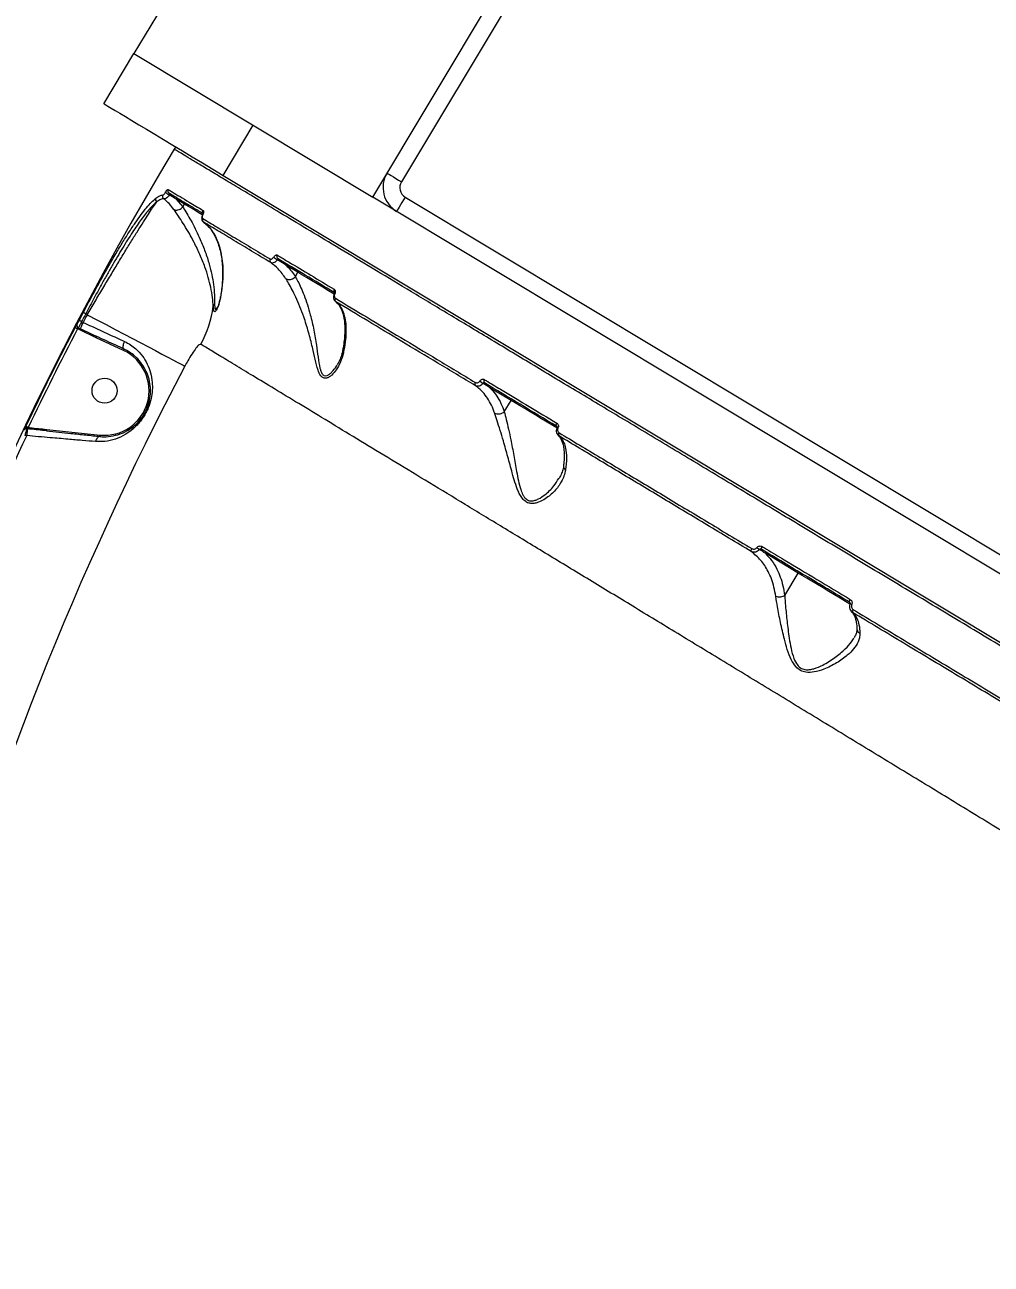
# Model space of a CAD drawing. Header units: millimetres. Extents: x -10374 to 11119, y -8221 to 9433.
# Drawn here: x 4972 to 5319.1, y 3043.4 to 3488.3 of the extents above; entities that cross this region are included whole.
import ezdxf

# ---------------------------------------------------------------- set-up
doc = ezdxf.new("R2010")
doc.units = ezdxf.units.MM
for name, color, linetype in [('DIKOM_ОБЪЕКТ', 7, 'Continuous'), ('DIKOM_РАЗМЕР_ЗОНА', 7, 'Continuous'), ('DIKOM_РАЗМЕР_ОБЪЕКТА', 7, 'Continuous')]:
    doc.layers.add(name, color=color, linetype=linetype)
doc.styles.add('style1', font='arial.ttf', dxfattribs={"width": 0.8})
doc.dimstyles.new('1-50', dxfattribs={"dimtxt": 300, "dimasz": 200, "dimexe": 100, "dimexo": 0, "dimgap": 100, "dimtad": 0, "dimdec": 0, "dimtxsty": 'style1', "dimcen": 0, "dimclrd": 7, "dimclre": 7, "dimadec": 1, "dimazin": 2, "dimtfac": 1, "dimtdec": 0, "dimtmove": 1, "dimatfit": 3, "dimfxl": 0, "dimlwd": 25, "dimlwe": 18, "dimarcsym": 0})

# ---------------------------------------------------------------- blocks, each defined once
blk = doc.blocks.new('*D15')
at = {"layer": 'Defpoints', "color": 0, "transparency": 16777216}
for p in [(-5227.87, 8308.78), (9119.43, -1150.4), (-5227.87, -1991.82)]:
    blk.add_point(p, dxfattribs=at)
at = {"layer": 'DIKOM_РАЗМЕР_ОБЪЕКТА', "color": 7, "lineweight": 18, "transparency": 16777216}
for p, q in [((-5227.87, -1991.82), (-5227.87, 8408.78)), ((9119.43, -1150.4), (9119.43, 8408.78))]:
    blk.add_line(p, q, dxfattribs=at)
at = {"layer": 'DIKOM_РАЗМЕР_ОБЪЕКТА', "color": 7, "lineweight": 25, "transparency": 16777216}
for p, q in [((-5027.87, 8308.78), (187.44, 8308.78)), ((8919.43, 8308.78), (1267.22, 8308.78))]:
    blk.add_line(p, q, dxfattribs=at)
at = {"layer": 'DIKOM_РАЗМЕР_ОБЪЕКТА', "color": 7, "transparency": 16777216}
for points in [[(-5027.87, 8342.11), (-5027.87, 8275.44), (-5227.87, 8308.78)], [(8919.43, 8342.11), (8919.43, 8275.44), (9119.43, 8308.78)]]:
    blk.add_solid(points, dxfattribs=at)
at = {"layer": 'DIKOM_РАЗМЕР_ОБЪЕКТА', "color": 0, "transparency": 16777216, "insert": (727.33, 8308.78), "char_height": 300, "attachment_point": 5, "style": 'style1'}
blk.add_mtext('14350', dxfattribs=at)
blk = doc.blocks.new('*D14')
at = {"layer": 'Defpoints', "color": 0, "transparency": 16777216}
for p in [(-7515.85, 9236.32), (11119.43, -1423.4), (-7515.85, -2401.58)]:
    blk.add_point(p, dxfattribs=at)
at = {"layer": 'DIKOM_РАЗМЕР_ЗОНА', "color": 7, "lineweight": 18, "transparency": 16777216}
for p, q in [((-7515.85, -2401.58), (-7515.85, 9336.32)), ((11119.43, -1423.4), (11119.43, 9336.32))]:
    blk.add_line(p, q, dxfattribs=at)
at = {"layer": 'DIKOM_РАЗМЕР_ЗОНА', "color": 7, "lineweight": 25, "transparency": 16777216}
for p, q in [((-7315.85, 9236.32), (77.56, 9236.32)), ((10919.43, 9236.32), (1157.34, 9236.32))]:
    blk.add_line(p, q, dxfattribs=at)
at = {"layer": 'DIKOM_РАЗМЕР_ЗОНА', "color": 7, "transparency": 16777216}
for points in [[(-7315.85, 9269.65), (-7315.85, 9202.98), (-7515.85, 9236.32)], [(10919.43, 9269.65), (10919.43, 9202.98), (11119.43, 9236.32)]]:
    blk.add_solid(points, dxfattribs=at)
at = {"layer": 'DIKOM_РАЗМЕР_ЗОНА', "color": 0, "transparency": 16777216, "insert": (617.45, 9236.32), "char_height": 300, "attachment_point": 5, "style": 'style1'}
blk.add_mtext('18650', dxfattribs=at)

msp = doc.modelspace()

# ---------------------------------------------------------------- linework, layer by layer
at = {"layer": 'DIKOM_ОБЪЕКТ', "color": 7, "linetype": 'Continuous', "lineweight": 15}
for p, q in [((5062.76, 3563.72), (5011.25, 3478)), ((5096.97, 3426.5), (5148.47, 3512.22)), ((5149.5, 3502.27), (5107.26, 3431.98)), ((5000.44, 3460), (5011.25, 3478)), ((5011.25, 3478), (5096.97, 3426.5)), ((5043.3, 3434.25), (5054.11, 3452.25)), ((5043.3, 3434.25), (5729.03, 3022.22)), ((5026.32, 3425.79), (5028.79, 3422.94)), ((5029.39, 3423.94), (5026.32, 3425.79)), ((5696.99, 3065.97), (5096.97, 3426.5)), ((5108.63, 3426.49), (5691.51, 3076.27)), ((5028.79, 3422.94), (5029.39, 3423.94)), ((5028.79, 3422.94), (5028.79, 3422.94)), ((5070.12, 3399.47), (5065.84, 3402.04)), ((5069.2, 3397.94), (5070.12, 3399.47)), ((5069.2, 3397.94), (5069.2, 3397.94)), ((5083.61, 3388.96), (5083.71, 3388.9)), ((4992.44, 3381.75), (4993.04, 3381.48)), ((4994.49, 3384.25), (4993.92, 3384.59)), ((4991.79, 3378.79), (4990.98, 3379.17)), ((4991.29, 3379.57), (4992, 3379.24)), ((4997.67, 3376.01), (4991.79, 3378.79)), ((5007.51, 3371.44), (4997.67, 3376.01)), ((5146.66, 3353.48), (5139.08, 3358.03)), ((5144.23, 3349.44), (5146.66, 3353.48)), ((4973, 3343.29), (4972.77, 3343.32)), ((4979.91, 3343.09), (4999.08, 3341.05)), ((4972.73, 3340.84), (4972.04, 3340.92)), ((5249.78, 3291.52), (5237.98, 3298.61)), ((5244.92, 3283.42), (5249.78, 3291.52))]:
    msp.add_line(p, q, dxfattribs=at)
at = {"layer": 'DIKOM_ОБЪЕКТ', "color": 7, "linetype": 'Continuous', "lineweight": 15, "flags": 128}
for points in [[(5000.44, 3460), (5000.6, 3459.91), (5001.09, 3459.61), (5001.9, 3459.13), (5003.02, 3458.45), (5004.45, 3457.59), (5006.18, 3456.55), (5008.19, 3455.35), (5010.46, 3453.98), (5012.99, 3452.46), (5015.75, 3450.8), (5018.71, 3449.02), (5021.87, 3447.13), (5025.18, 3445.13), (5028.64, 3443.06), (5032.2, 3440.92), (5035.85, 3438.72), (5039.56, 3436.5), (5043.3, 3434.25)], [(5102.12, 3435.07), (5102.22, 3435.01), (5102.51, 3434.84), (5102.99, 3434.55), (5103.63, 3434.17), (5104.41, 3433.7), (5105.29, 3433.16), (5106.26, 3432.58), (5107.26, 3431.98)], [(5108.63, 3426.49), (5108.03, 3425.49), (5107.45, 3424.52), (5106.91, 3423.64), (5106.45, 3422.86), (5106.06, 3422.22), (5105.78, 3421.74), (5105.6, 3421.45), (5105.54, 3421.35)], [(5035.76, 3420.12), (5034.31, 3420.98), (5032.49, 3422.08), (5030.84, 3423.07), (5029.39, 3423.94)], [(5083.12, 3391.66), (5081.1, 3392.87), (5079.02, 3394.12), (5076.98, 3395.34), (5075.04, 3396.51), (5073.22, 3397.61), (5071.56, 3398.6), (5070.12, 3399.47)], [(5083.17, 3391.75), (5083.17, 3391.75), (5083.18, 3391.76), (5083.21, 3391.76), (5083.25, 3391.76), (5083.3, 3391.75), (5083.36, 3391.74)], [(4992.44, 3381.75), (4992.27, 3381.84), (4992.11, 3381.93), (4991.96, 3382.01), (4991.82, 3382.07), (4991.71, 3382.13), (4991.63, 3382.18), (4991.57, 3382.21), (4991.55, 3382.22)], [(4992, 3379.24), (4992.04, 3379.34), (4992.12, 3379.51), (4992.23, 3379.73), (4992.36, 3380.01), (4992.51, 3380.34), (4992.67, 3380.7), (4992.85, 3381.08), (4993.04, 3381.48)], [(4993.92, 3384.59), (4993.76, 3384.67), (4993.59, 3384.76), (4993.44, 3384.84), (4993.31, 3384.91), (4993.2, 3384.97), (4993.12, 3385.01), (4993.06, 3385.04), (4993.04, 3385.05)], [(4994.49, 3384.25), (4997.87, 3382.47), (5001.21, 3380.71), (5004.49, 3378.98), (5007.69, 3377.3), (5010.76, 3375.68), (5013.68, 3374.14), (5016.43, 3372.69), (5018.98, 3371.35), (5021.31, 3370.12), (5023.39, 3369.03), (5025.2, 3368.07), (5026.74, 3367.26), (5027.98, 3366.61), (5028.92, 3366.11), (5029.55, 3365.78)], [(4990.98, 3379.17), (4990.81, 3379.26), (4990.65, 3379.34), (4990.5, 3379.42), (4990.36, 3379.49), (4990.25, 3379.55), (4990.17, 3379.59), (4990.12, 3379.62), (4990.09, 3379.63)], [(4991.79, 3378.79), (4991.83, 3378.87), (4991.86, 3378.95), (4991.89, 3379.02), (4991.92, 3379.09), (4991.95, 3379.14), (4991.97, 3379.19), (4991.99, 3379.22), (4992, 3379.24)], [(4997.67, 3376.01), (4997.71, 3376.1), (4997.75, 3376.19), (4997.79, 3376.26), (4997.82, 3376.33), (4997.85, 3376.39), (4997.87, 3376.43), (4997.88, 3376.46), (4997.88, 3376.47)], [(5163.07, 3343.62), (5161.69, 3344.45), (5159.66, 3345.66), (5157.59, 3346.91), (5155.52, 3348.15), (5153.5, 3349.37), (5151.56, 3350.54), (5149.74, 3351.62), (5148.1, 3352.61), (5146.66, 3353.48)], [(4973.02, 3343.55), (4972.86, 3343.6), (4972.71, 3343.64), (4972.56, 3343.66), (4972.42, 3343.66), (4972.3, 3343.65), (4972.2, 3343.62), (4972.12, 3343.57), (4972.07, 3343.51)], [(4973.29, 3343.76), (4973.12, 3343.84), (4972.95, 3343.92), (4972.8, 3343.99), (4972.67, 3344.06), (4972.55, 3344.11), (4972.47, 3344.15), (4972.41, 3344.18), (4972.39, 3344.19)], [(4973, 3343.29), (4972.98, 3343.18), (4972.96, 3343), (4972.94, 3342.75), (4972.91, 3342.45), (4972.87, 3342.09), (4972.83, 3341.7), (4972.78, 3341.28), (4972.73, 3340.84)], [(4973.02, 3343.55), (4973.02, 3343.5), (4973.01, 3343.45), (4973.01, 3343.41), (4973, 3343.38), (4973, 3343.35), (4973, 3343.32), (4973, 3343.31), (4973, 3343.29)], [(4979.91, 3343.09), (4979.9, 3343), (4979.89, 3342.9), (4979.88, 3342.82), (4979.87, 3342.74), (4979.86, 3342.68), (4979.86, 3342.64), (4979.85, 3342.61), (4979.85, 3342.6)], [(5163.11, 3344.18), (5163.02, 3344.26), (5162.95, 3344.36), (5162.91, 3344.49), (5162.89, 3344.65), (5162.91, 3344.81), (5162.95, 3344.99), (5163.01, 3345.17), (5163.1, 3345.34)], [(4999.08, 3341.05), (4999.07, 3340.96), (4999.06, 3340.86), (4999.05, 3340.78), (4999.05, 3340.7), (4999.04, 3340.64), (4999.03, 3340.59), (4999.03, 3340.57), (4999.03, 3340.56)], [(5232.92, 3299.24), (5232.87, 3299.3), (5232.84, 3299.39), (5232.83, 3299.51), (5232.85, 3299.64), (5232.88, 3299.79), (5232.94, 3299.95), (5233.01, 3300.12), (5233.1, 3300.28)], [(5236.66, 3299.98), (5236.61, 3300.04), (5236.57, 3300.12), (5236.56, 3300.24), (5236.58, 3300.37), (5236.61, 3300.53), (5236.67, 3300.69), (5236.74, 3300.87), (5236.84, 3301.04)], [(5268.36, 3280.35), (5266.8, 3281.29), (5264.87, 3282.45), (5262.84, 3283.67), (5260.76, 3284.92), (5258.68, 3286.17), (5256.65, 3287.39), (5254.7, 3288.56), (5252.88, 3289.65), (5251.23, 3290.65), (5249.78, 3291.52)], [(5268.2, 3281.03), (5268.16, 3281.08), (5268.14, 3281.16), (5268.14, 3281.26), (5268.17, 3281.39), (5268.21, 3281.54), (5268.28, 3281.7), (5268.36, 3281.87), (5268.45, 3282.04)]]:
    msp.add_lwpolyline(points, dxfattribs=at)
at = {"layer": 'DIKOM_ОБЪЕКТ', "color": 7, "linetype": 'Continuous', "lineweight": 15}
msp.add_circle((5000.68, 3356.97), 4.5, dxfattribs=at)
for centre, radius, start, end in [((6063.32, 2821.36), 1210, 149.04739, 179.95261), ((5026.5, 3443.18), 1, 59, 149.0474), ((5026.5, 3443.18), 1, 58.9739, 149.074), ((5110.69, 3429.92), 10, 149, 239), ((5110.69, 3429.92), 4, 149, 239), ((5020, 3425.64), 1.02, 153.608, 237.7249), ((5022.5, 3426.72), 1.01, 150.3256, 236.2301), ((5025, 3430.18), 3.09, 218.4679, 251.428), ((5024.36, 3428.7), 0.993, 149.2994, 238.6189), ((5026.73, 3425.6), 0.454, 67.2292, 155.4302), ((5029.81, 3423.75), 0.455, 67.3328, 155.3246), ((5036.85, 3421.19), 0.999, 148.9195, 215.7305), ((5036.79, 3418.25), 0.977, 148.3645, 234.9224), ((5035.96, 3420.13), 0.0774, 81.8729, 142.5406), ((5060.92, 3403.72), 0.951, 146.5191, 232.4705), ((5064.75, 3408.1), 4.57, 223.4628, 244.2018), ((5063.51, 3405.12), 0.944, 146.1003, 235.0781), ((5066.25, 3401.85), 0.454, 67.252, 155.3268), ((5070.53, 3399.28), 0.454, 67.1921, 155.3848), ((5083.89, 3392.85), 0.922, 144.4643, 232.9087), ((4999.67, 3392.81), 40.44, 331.6746, 352.0495), ((5041.53, 3386.75), 1.87, 134.6002, 165.3407), ((5084.35, 3389.6), 0.931, 144.7999, 229.7467), ((6063.32, 2821.36), 1209.65, 152.22521, 152.37685), ((6063.32, 2821.36), 1208.65, 152.22521, 152.37685), ((6063.32, 2821.36), 1208, 152.22698, 152.37538), ((6063.32, 2821.36), 1209.75, 152.51743, 154.39379), ((6063.32, 2821.36), 1208.75, 152.51743, 154.39379), ((4991.71, 3380.47), 1, 153.305, 244.9473), ((5000.68, 3356.97), 16, 264.2734, 64.7266), ((5408.11, 3185.58), 441.62, 155.046, 155.1109), ((6063.32, 2821.36), 1168.37, 152.22698, 176.77302), ((5134.57, 3359.36), 0.905, 141.4306, 222.685), ((5140.47, 3365.99), 7.47, 227.8123, 238.8805), ((5137.73, 3360.43), 0.883, 140.4585, 225.7775), ((5139.5, 3357.84), 0.455, 67.3334, 155.326), ((5147.07, 3353.29), 0.454, 67.1923, 155.3865), ((4972.65, 3342.33), 0.995, 83.4743, 153.8341), ((5163.07, 3342.75), 0.948, 62.3553, 87.4659), ((5164.6, 3341.28), 0.908, 139.8157, 217.4372), ((6063.32, 2821.36), 1208, 154.52992, 159.76044), ((5243.33, 3310.65), 13.03, 230.0267, 235.1486), ((5238.39, 3298.42), 0.454, 67.2549, 155.324), ((5250.2, 3291.33), 0.454, 67.1906, 155.3873), ((5267.2, 3276.27), 4.33, 65.3702, 74.6411), ((5270.46, 3277.59), 1.18, 138.9268, 190.7219)]:
    msp.add_arc(centre, radius, start, end, dxfattribs=at)
for points, knots in [([(5564.91, 3119.67), (5561.49, 3121.73), (5552.2, 3127.31), (5536.57, 3136.7), (5517.95, 3147.88), (5498.88, 3159.34), (5479.46, 3171.01), (5459.77, 3182.84), (5439.88, 3194.79), (5419.81, 3206.85), (5399.61, 3218.99), (5379.33, 3231.18), (5359.07, 3243.35), (5338.92, 3255.45), (5318.95, 3267.45), (5299.2, 3279.32), (5279.69, 3291.04), (5260.49, 3302.58), (5241.67, 3313.89), (5223.34, 3324.9), (5205.55, 3335.6), (5188.33, 3345.94), (5171.72, 3355.92), (5155.76, 3365.51), (5140.51, 3374.67), (5126.05, 3383.36), (5112.44, 3391.54), (5099.71, 3399.19), (5087.87, 3406.3), (5076.95, 3412.87), (5066.98, 3418.85), (5058.04, 3424.23), (5050.51, 3428.75), (5044.25, 3432.51), (5039.1, 3435.6), (5034.76, 3438.21), (5031.23, 3440.33), (5028.56, 3441.94), (5026.74, 3443.03), (5025.8, 3443.59), (5025.69, 3443.66), (5025.64, 3443.69)], [0, 0, 0, 0, 0.015653, 0.04249, 0.069412, 0.096376, 0.123341, 0.150263, 0.1771, 0.203937, 0.230859, 0.257823, 0.284788, 0.31171, 0.338547, 0.365384, 0.392306, 0.41927, 0.446235, 0.473157, 0.499994, 0.526831, 0.553753, 0.580717, 0.607682, 0.634604, 0.661441, 0.688278, 0.715199, 0.742164, 0.769129, 0.79605, 0.822888, 0.845967, 0.869168, 0.892397, 0.915626, 0.938828, 0.961588, 0.984348, 1, 1, 1, 1]), ([(4993.04, 3385.05), (4994.07, 3386.99), (4996.12, 3390.87), (4999.1, 3396.28), (5001.89, 3401.25), (5004.49, 3405.74), (5007.01, 3409.94), (5009.42, 3413.79), (5011.71, 3417.24), (5013.84, 3420.25), (5015.79, 3422.75), (5017.57, 3424.77), (5018.58, 3425.65), (5019.08, 3426.09)], [0, 0, 0, 0, 0.10218, 0.204365, 0.29249, 0.380892, 0.469011, 0.557401, 0.646077, 0.734466, 0.822882, 0.91158, 1, 1, 1, 1]), ([(5019.08, 3426.09), (5019.57, 3426.44), (5020.55, 3427.14), (5021.26, 3427.19), (5021.62, 3427.22)], [0, 0, 0, 0, 0.496492, 1, 1, 1, 1]), ([(5021.94, 3425.88), (5021.59, 3425.86), (5020.89, 3425.8), (5019.93, 3425.12), (5019.45, 3424.77)], [0, 0, 0, 0, 0.496484, 1, 1, 1, 1]), ([(5021.62, 3427.22), (5021.68, 3427.23), (5021.78, 3427.26), (5022.03, 3427.5), (5022.31, 3427.84), (5022.49, 3428.12), (5022.58, 3428.26)], [0, 0, 0, 0, 0.297448, 0.588984, 0.802828, 1, 1, 1, 1]), ([(5024.02, 3427.25), (5023.86, 3427.04), (5023.53, 3426.61), (5022.96, 3426.12), (5022.38, 3425.81), (5022.09, 3425.86), (5021.94, 3425.88)], [0, 0, 0, 0, 0.214667, 0.434821, 0.718834, 1, 1, 1, 1]), ([(5025.55, 3422.07), (5025.01, 3422.78), (5023.92, 3424.19), (5022.6, 3425.32), (5021.94, 3425.88)], [0, 0, 0, 0, 0.497863, 1, 1, 1, 1]), ([(5022.58, 3428.26), (5022.6, 3428.29), (5022.7, 3428.44), (5022.89, 3428.71), (5023.14, 3429.01), (5023.37, 3429.22), (5023.46, 3429.21), (5023.51, 3429.21)], [0, 0, 0, 0, 0.049101, 0.217943, 0.426637, 0.702233, 1, 1, 1, 1]), ([(5023.51, 3429.21), (5023.6, 3429.15), (5024.07, 3428.87), (5025.38, 3428.09), (5027.72, 3426.68), (5031.29, 3424.54), (5034.31, 3422.72), (5036, 3421.71)], [0, 0, 0, 0, 0.032166, 0.160835, 0.418396, 0.675957, 1, 1, 1, 1]), ([(5036.16, 3420.45), (5034.9, 3421.21), (5032.34, 3422.75), (5029.06, 3424.72), (5026.14, 3426.47), (5024.61, 3427.4), (5023.84, 3427.86)], [0, 0, 0, 0, 0.242267, 0.493922, 0.746961, 1, 1, 1, 1]), ([(5023.84, 3427.86), (5023.89, 3427.82), (5023.97, 3427.76), (5024.04, 3427.61), (5024.06, 3427.46), (5024.05, 3427.35), (5024.03, 3427.29), (5024.02, 3427.26), (5024.02, 3427.25)], [0, 0, 0, 0, 0.348293, 0.649157, 0.84459, 0.934278, 0.969673, 1, 1, 1, 1]), ([(5026.32, 3425.79), (5026.14, 3425.9), (5025.38, 3426.39), (5024.61, 3426.88), (5024.02, 3427.25)], [0, 0, 0, 0, 0.234316, 1, 1, 1, 1]), ([(5019.45, 3424.77), (5018.7, 3424.11), (5017.57, 3423.1), (5015.75, 3420.94), (5013.82, 3418.44), (5011.68, 3415.37), (5009.4, 3411.85), (5007.02, 3408.04), (5004.53, 3403.84), (5001.96, 3399.36), (4999.65, 3395.23), (4996.95, 3390.3), (4994.94, 3386.5), (4993.92, 3384.59)], [0, 0, 0, 0, 0.130743, 0.198063, 0.265385, 0.396114, 0.463451, 0.530783, 0.661198, 0.728343, 0.795491, 0.896888, 1, 1, 1, 1]), ([(4994.49, 3384.25), (4995.42, 3385.83), (4997.28, 3388.99), (5000.06, 3393.69), (5002.8, 3398.29), (5005.47, 3402.72), (5008.03, 3406.92), (5010.43, 3410.84), (5012.66, 3414.43), (5014.69, 3417.64), (5016.48, 3420.41), (5018, 3422.71), (5018.94, 3424.06), (5019.37, 3424.66), (5019.45, 3424.77)], [0, 0, 0, 0, 0.087442, 0.17489, 0.263312, 0.352021, 0.440447, 0.529748, 0.619339, 0.708642, 0.79855, 0.888749, 0.978659, 1, 1, 1, 1]), ([(5025.55, 3422.07), (5025.58, 3422.05), (5025.7, 3421.99), (5026.04, 3421.85), (5026.65, 3421.79), (5027.43, 3421.96), (5028.19, 3422.34), (5028.59, 3422.74), (5028.79, 3422.94)], [0, 0, 0, 0, 0.034316, 0.136482, 0.352361, 0.568229, 0.784102, 1, 1, 1, 1]), ([(5039.72, 3387.22), (5039.64, 3388.24), (5039.47, 3390.29), (5038.9, 3393.93), (5037.98, 3397.63), (5036.72, 3401.57), (5035.01, 3405.81), (5033.06, 3409.87), (5031.14, 3413.4), (5029.36, 3416.39), (5027.61, 3419.11), (5026.35, 3420.96), (5025.71, 3421.85), (5025.55, 3422.07)], [0, 0, 0, 0, 0.107137, 0.214575, 0.311348, 0.40809, 0.521751, 0.635295, 0.719262, 0.803176, 0.887821, 0.972407, 1, 1, 1, 1]), ([(5028.79, 3422.94), (5028.79, 3422.94), (5028.89, 3422.66), (5029.55, 3421.93), (5030.58, 3419.99), (5032.12, 3417.35), (5033.63, 3414.38), (5035.27, 3410.88), (5036.89, 3406.84), (5038.26, 3402.61), (5039.22, 3398.65), (5039.86, 3394.93), (5040.18, 3391.24), (5040.2, 3389.13), (5040.21, 3388.08)], [0, 0, 0, 0, 0.000015, 0.026505, 0.109104, 0.191778, 0.275169, 0.358631, 0.47322, 0.587933, 0.686267, 0.784624, 0.892486, 1, 1, 1, 1]), ([(5036, 3421.71), (5036.02, 3421.69), (5036.14, 3421.61), (5036.24, 3421.37), (5036.23, 3420.95), (5036.14, 3420.57), (5036.03, 3420.32), (5035.97, 3420.2)], [0, 0, 0, 0, 0.095098, 0.471912, 0.715723, 0.857233, 1, 1, 1, 1]), ([(5035.85, 3420.05), (5035.8, 3419.94), (5035.66, 3419.64), (5035.55, 3419.12), (5035.53, 3418.51), (5035.74, 3417.93), (5036.03, 3417.53), (5036.24, 3417.45), (5036.26, 3417.45)], [0, 0, 0, 0, 0.101056, 0.281879, 0.511463, 0.753613, 0.98276, 1, 1, 1, 1]), ([(5035.97, 3420.2), (5035.92, 3420.09), (5035.81, 3419.85), (5035.72, 3419.48), (5035.72, 3419.08), (5035.83, 3418.86), (5035.94, 3418.78), (5035.96, 3418.77)], [0, 0, 0, 0, 0.145583, 0.289941, 0.532075, 0.909798, 1, 1, 1, 1]), ([(5036.06, 3420.67), (5036.06, 3420.68), (5036.05, 3420.71), (5036.06, 3420.62), (5036.02, 3420.46), (5035.96, 3420.3), (5035.92, 3420.21), (5035.9, 3420.17)], [0, 0, 0, 0, 0.083912, 0.474318, 0.726809, 0.903779, 1, 1, 1, 1]), ([(5035.96, 3418.77), (5037.62, 3417.77), (5040.95, 3415.77), (5046.73, 3412.29), (5053.04, 3408.5), (5057.76, 3405.66), (5060.12, 3404.25)], [0, 0, 0, 0, 0.249096, 0.498194, 0.749097, 1, 1, 1, 1]), ([(5036.23, 3417.45), (5036.81, 3416.98), (5038.01, 3416.02), (5039.52, 3414.1), (5040.82, 3411.78), (5041.87, 3409.08), (5042.63, 3406.05), (5043.09, 3402.73), (5043.23, 3399.08), (5043.07, 3395.03), (5042.55, 3391.88), (5042.29, 3390.3)], [0, 0, 0, 0, 0.107957, 0.221265, 0.334573, 0.449785, 0.564987, 0.67207, 0.779131, 0.889619, 1, 1, 1, 1]), ([(5060.34, 3402.97), (5058, 3404.37), (5053.32, 3407.18), (5047.04, 3410.96), (5041.25, 3414.44), (5037.9, 3416.45), (5036.23, 3417.45)], [0, 0, 0, 0, 0.249097, 0.498194, 0.749097, 1, 1, 1, 1]), ([(5039.1, 3414.51), (5039.43, 3414.01), (5040.14, 3412.95), (5041.06, 3410.97), (5041.86, 3408.7), (5042.47, 3406.22), (5042.87, 3403.58), (5043.08, 3400.81), (5043.1, 3398.05), (5042.95, 3395.38), (5042.7, 3393.01), (5042.42, 3391.42), (5042.3, 3390.73)], [0, 0, 0, 0, 0.104907, 0.224888, 0.345696, 0.461084, 0.571616, 0.677411, 0.779334, 0.863575, 0.940781, 1, 1, 1, 1]), ([(5060.12, 3404.25), (5060.21, 3404.21), (5060.39, 3404.15), (5060.75, 3404.28), (5061.12, 3404.55), (5061.34, 3404.83), (5061.44, 3404.95)], [0, 0, 0, 0, 0.263268, 0.526678, 0.781397, 1, 1, 1, 1]), ([(5062.77, 3403.98), (5062.59, 3403.78), (5062.22, 3403.34), (5061.55, 3402.92), (5060.87, 3402.75), (5060.51, 3402.89), (5060.34, 3402.97)], [0, 0, 0, 0, 0.224146, 0.480733, 0.741528, 1, 1, 1, 1]), ([(5061.44, 3404.95), (5061.53, 3405.08), (5061.75, 3405.34), (5062.11, 3405.61), (5062.46, 3405.74), (5062.64, 3405.68), (5062.73, 3405.64)], [0, 0, 0, 0, 0.221355, 0.474397, 0.7373, 1, 1, 1, 1]), ([(5062.73, 3405.64), (5063.01, 3405.48), (5064.38, 3404.65), (5068.26, 3402.32), (5074.65, 3398.49), (5080.3, 3395.09), (5083.13, 3393.39)], [0, 0, 0, 0, 0.044142, 0.220722, 0.610016, 1, 1, 1, 1]), ([(5062.97, 3404.34), (5062.97, 3404.34), (5062.96, 3404.33), (5062.92, 3404.25), (5062.86, 3404.14), (5062.8, 3404.04), (5062.77, 3403.99), (5062.77, 3403.98)], [0, 0, 0, 0, 0.294605, 0.574032, 0.81447, 0.960562, 1, 1, 1, 1]), ([(5065.84, 3402.04), (5065.64, 3402.17), (5064.63, 3402.83), (5063.6, 3403.47), (5062.77, 3403.98)], [0, 0, 0, 0, 0.19413, 1, 1, 1, 1]), ([(5083.33, 3392.11), (5079.72, 3394.28), (5072.49, 3398.63), (5066.15, 3402.44), (5062.97, 3404.34)], [0, 0, 0, 0, 0.499273, 1, 1, 1, 1]), ([(5065.71, 3397.27), (5064.87, 3398.47), (5063.31, 3400.68), (5061.27, 3402.25), (5060.34, 3402.97)], [0, 0, 0, 0, 0.542557, 1, 1, 1, 1]), ([(5065.84, 3402.04), (5065.99, 3401.89), (5067.24, 3400.69), (5068.28, 3399.22), (5069.2, 3397.94)], [0, 0, 0, 0, 0.121422, 1, 1, 1, 1]), ([(5065.71, 3397.27), (5065.74, 3397.25), (5065.91, 3397.11), (5066.32, 3396.92), (5067.02, 3396.84), (5067.81, 3397), (5068.59, 3397.36), (5068.99, 3397.75), (5069.2, 3397.94)], [0, 0, 0, 0, 0.031944, 0.204854, 0.403631, 0.602402, 0.801206, 1, 1, 1, 1]), ([(5086.44, 3370.56), (5086.14, 3369.45), (5085.53, 3367.24), (5084.02, 3364.56), (5082.55, 3362.79), (5081.35, 3361.85), (5080.34, 3361.38), (5079.25, 3361.4), (5078.16, 3362.35), (5077.17, 3364.65), (5076.27, 3368.19), (5075.27, 3372.84), (5073.97, 3377.99), (5072.46, 3382.94), (5070.87, 3387.16), (5069.45, 3390.44), (5068.05, 3393.26), (5066.8, 3395.53), (5066.06, 3396.72), (5065.71, 3397.27)], [0, 0, 0, 0, 0.076072, 0.152136, 0.213204, 0.244502, 0.275714, 0.313013, 0.350637, 0.401258, 0.475803, 0.550764, 0.641764, 0.732637, 0.793827, 0.854938, 0.90554, 0.956104, 1, 1, 1, 1]), ([(5069.2, 3397.94), (5069.2, 3397.94), (5069.48, 3397.38), (5070.17, 3396.19), (5071.23, 3393.93), (5072.41, 3391.12), (5073.55, 3387.86), (5074.78, 3383.65), (5075.88, 3378.72), (5076.74, 3373.6), (5077.32, 3368.96), (5077.81, 3365.87), (5078.34, 3364), (5078.77, 3363.02), (5079.23, 3362.54), (5079.84, 3362.27), (5080.55, 3362.33), (5081.5, 3362.91), (5082.65, 3364.01), (5083.59, 3365.13), (5084.08, 3366.09), (5084.16, 3366.24)], [0, 0, 0, 0, 0.000014, 0.05031, 0.109543, 0.168844, 0.241849, 0.314963, 0.424158, 0.533492, 0.621423, 0.708781, 0.736871, 0.764856, 0.798442, 0.804988, 0.845101, 0.880263, 0.915558, 0.986986, 1, 1, 1, 1]), ([(5042.29, 3390.3), (5042.03, 3389.19), (5041.67, 3387.67), (5041.05, 3386.25), (5040.63, 3385.51), (5040.21, 3385.19), (5039.87, 3385.65), (5039.77, 3386.64), (5039.72, 3387.22)], [0, 0, 0, 0, 0.303071, 0.416424, 0.529515, 0.668755, 0.80854, 1, 1, 1, 1]), ([(5042.27, 3390.71), (5042.2, 3390.34), (5042.05, 3389.49), (5041.75, 3388.39), (5041.45, 3387.49), (5041.24, 3386.98), (5041.1, 3386.75), (5041.1, 3386.75), (5041.1, 3386.75)], [0, 0, 0, 0, 0.199181, 0.459587, 0.674424, 0.849925, 0.991522, 1, 1, 1, 1]), ([(5042.29, 3390.3), (5042.28, 3390.33), (5042.26, 3390.48), (5042.3, 3390.61), (5042.32, 3390.72)], [0, 0, 0, 0, 0.210475, 1, 1, 1, 1]), ([(5083.17, 3391.75), (5083.17, 3391.74), (5083.02, 3391.49), (5082.89, 3390.92), (5082.88, 3390.1), (5083.19, 3389.4), (5083.57, 3388.95), (5083.84, 3388.86), (5083.89, 3388.84)], [0, 0, 0, 0, 0.004946, 0.237382, 0.474624, 0.726141, 0.949633, 1, 1, 1, 1]), ([(5083.25, 3392.18), (5083.25, 3392.18), (5083.25, 3392.18), (5083.26, 3392.06), (5083.23, 3391.91), (5083.18, 3391.77), (5083.12, 3391.66), (5083.09, 3391.61), (5083.08, 3391.6)], [0, 0, 0, 0, 0.286829, 0.52539, 0.696069, 0.839129, 0.966414, 1, 1, 1, 1]), ([(5083.13, 3393.39), (5083.2, 3393.34), (5083.35, 3393.23), (5083.5, 3392.95), (5083.57, 3392.57), (5083.53, 3392.16), (5083.42, 3391.88), (5083.36, 3391.74)], [0, 0, 0, 0, 0.165577, 0.41214, 0.620089, 0.809752, 1, 1, 1, 1]), ([(5083.36, 3391.74), (5083.31, 3391.6), (5083.2, 3391.33), (5083.17, 3390.93), (5083.23, 3390.56), (5083.38, 3390.29), (5083.53, 3390.18), (5083.59, 3390.14)], [0, 0, 0, 0, 0.192214, 0.383591, 0.590207, 0.834141, 1, 1, 1, 1]), ([(5040.21, 3388.08), (5040.22, 3387.49), (5040.23, 3386.5), (5040.52, 3386.07), (5040.84, 3386.31), (5041.04, 3386.69), (5041.08, 3386.76)], [0, 0, 0, 0, 0.384305, 0.655415, 0.928203, 1, 1, 1, 1]), ([(5083.59, 3390.14), (5087.32, 3387.9), (5094.77, 3383.42), (5107.01, 3376.07), (5119.95, 3368.29), (5129.22, 3362.72), (5133.86, 3359.93)], [0, 0, 0, 0, 0.248596, 0.497189, 0.748595, 1, 1, 1, 1]), ([(5083.75, 3388.89), (5084.27, 3388.41), (5085.32, 3387.44), (5086.43, 3385.24), (5087.13, 3382.6), (5087.42, 3379.56), (5087.34, 3376.27), (5086.97, 3373.22), (5086.57, 3371.22), (5086.44, 3370.56)], [0, 0, 0, 0, 0.16192, 0.323838, 0.493633, 0.638592, 0.783912, 0.928735, 1, 1, 1, 1]), ([(5133.91, 3358.75), (5129.33, 3361.5), (5120.18, 3367), (5107.3, 3374.74), (5095.03, 3382.11), (5087.51, 3386.63), (5083.75, 3388.89)], [0, 0, 0, 0, 0.248595, 0.497189, 0.748595, 1, 1, 1, 1]), ([(5083.89, 3388.77), (5084.17, 3388.5), (5084.71, 3387.98), (5085.42, 3386.86), (5086.03, 3385.5), (5086.5, 3383.83), (5086.83, 3381.94), (5086.98, 3379.82), (5086.97, 3377.51), (5086.76, 3375.03), (5086.5, 3373.04), (5086.25, 3371.83), (5086.2, 3371.56)], [0, 0, 0, 0, 0.115231, 0.223291, 0.337918, 0.447969, 0.555802, 0.662608, 0.768081, 0.870838, 0.970812, 1, 1, 1, 1]), ([(4990.82, 3380.92), (4990.85, 3380.96), (4990.9, 3381.04), (4991.07, 3381.32), (4991.28, 3381.7), (4991.45, 3382.02), (4991.54, 3382.19), (4991.55, 3382.22)], [0, 0, 0, 0, 0.240753, 0.481352, 0.722108, 0.962835, 1, 1, 1, 1]), ([(4992.44, 3381.75), (4992.42, 3381.71), (4992.27, 3381.43), (4992, 3380.89), (4991.67, 3380.25), (4991.41, 3379.76), (4991.33, 3379.63), (4991.29, 3379.57)], [0, 0, 0, 0, 0.037248, 0.278053, 0.518869, 0.75937, 1, 1, 1, 1]), ([(4993.04, 3381.48), (4995.05, 3380.55), (4999.14, 3378.66), (5004.11, 3376.37), (5006.95, 3375.06), (5007.88, 3374.63)], [0, 0, 0, 0, 0.39588, 0.803216, 1, 1, 1, 1]), ([(4990.09, 3379.63), (4990.11, 3379.65), (4990.2, 3379.83), (4990.37, 3380.15), (4990.58, 3380.53), (4990.74, 3380.81), (4990.79, 3380.89), (4990.82, 3380.92)], [0, 0, 0, 0, 0.037344, 0.277948, 0.518572, 0.759268, 1, 1, 1, 1]), ([(4991.29, 3379.57), (4991.28, 3379.56), (4991.25, 3379.54), (4991.18, 3379.45), (4991.09, 3379.33), (4991.02, 3379.23), (4990.99, 3379.18), (4990.98, 3379.17)], [0, 0, 0, 0, 0.240277, 0.481157, 0.722497, 0.963057, 1, 1, 1, 1]), ([(4992, 3379.24), (4992.3, 3379.1), (4993.81, 3378.4), (4995.77, 3377.46), (4997.43, 3376.68), (4997.88, 3376.47)], [0, 0, 0, 0, 0.153659, 0.768307, 1, 1, 1, 1]), ([(5007.88, 3374.63), (5008.61, 3374.25), (5010.07, 3373.49), (5012.27, 3371.77), (5014.36, 3369.48), (5016.12, 3366.56), (5017.3, 3363.4), (5017.86, 3360.23), (5017.89, 3357.16), (5017.47, 3354.1), (5016.63, 3351.35), (5015.59, 3349.13), (5014.65, 3347.5), (5013.56, 3345.98), (5012.12, 3344.31), (5010.31, 3342.66), (5007.74, 3340.91), (5004.6, 3339.48), (5001.03, 3338.62), (4998.58, 3338.68), (4997.47, 3338.7)], [0, 0, 0, 0, 0.045076, 0.090183, 0.158886, 0.227682, 0.298405, 0.369115, 0.425045, 0.48082, 0.540817, 0.571385, 0.601952, 0.634468, 0.667032, 0.719846, 0.77277, 0.852885, 0.932987, 1, 1, 1, 1]), ([(5007.72, 3371.89), (5006.74, 3372.35), (5004.67, 3373.31), (5001.38, 3374.84), (4999.05, 3375.92), (4997.88, 3376.47)], [0, 0, 0, 0, 0.309361, 0.653216, 1, 1, 1, 1]), ([(5007.72, 3371.9), (5007.63, 3371.97), (5007.44, 3372.12), (5007.35, 3372.64), (5007.41, 3373.31), (5007.6, 3373.97), (5007.77, 3374.41), (5007.86, 3374.59), (5007.88, 3374.63)], [0, 0, 0, 0, 0.212362, 0.424739, 0.637061, 0.849321, 0.965439, 1, 1, 1, 1]), ([(5035.27, 3373.63), (5035.07, 3373.62), (5034.69, 3373.59), (5033.53, 3372.31), (5032.12, 3370.28), (5030.72, 3367.97), (5029.88, 3366.41), (5029.55, 3365.78)], [0, 0, 0, 0, 0.20991, 0.422901, 0.638264, 0.855364, 1, 1, 1, 1]), ([(5474.45, 3106.02), (5469.42, 3109.12), (5459.37, 3115.32), (5443.95, 3124.8), (5428.36, 3134.39), (5412.37, 3144.2), (5396.02, 3154.23), (5379.35, 3164.44), (5362.62, 3174.67), (5345.31, 3185.25), (5327.47, 3196.15), (5309.13, 3207.33), (5290.91, 3218.44), (5272.9, 3229.41), (5255.19, 3240.19), (5237.84, 3250.75), (5220.9, 3261.04), (5204.39, 3271.08), (5188.34, 3280.83), (5172.81, 3290.26), (5157.89, 3299.31), (5143.64, 3307.96), (5130.1, 3316.17), (5117.26, 3323.95), (5105.17, 3331.29), (5093.86, 3338.14), (5083.4, 3344.48), (5073.65, 3350.38), (5064.7, 3355.8), (5056.62, 3360.7), (5049.57, 3364.96), (5043.65, 3368.55), (5038.74, 3371.52), (5036.42, 3372.93), (5035.27, 3373.63)], [0, 0, 0, 0, 0.027766, 0.055566, 0.083366, 0.111133, 0.140037, 0.16898, 0.197923, 0.226828, 0.258637, 0.290548, 0.32251, 0.354472, 0.386382, 0.418191, 0.449895, 0.4817, 0.513556, 0.545411, 0.577215, 0.608919, 0.640547, 0.672276, 0.704055, 0.735834, 0.767563, 0.799191, 0.832594, 0.866026, 0.899429, 0.932943, 0.966486, 1, 1, 1, 1]), ([(4999.03, 3340.56), (4999.03, 3340.56), (5000.04, 3340.34), (5002.27, 3340.51), (5005.49, 3341.04), (5008.32, 3342.26), (5010.62, 3343.73), (5012.23, 3345.13), (5013.52, 3346.57), (5014.65, 3348.11), (5015.47, 3349.59), (5016.3, 3351.54), (5016.93, 3353.7), (5017.23, 3356.35), (5017.12, 3359.05), (5016.55, 3361.83), (5015.4, 3364.62), (5013.74, 3367.22), (5011.79, 3369.28), (5009.73, 3370.81), (5008.43, 3371.59), (5007.72, 3371.9), (5007.72, 3371.9)], [0, 0, 0, 0, 0.00005, 0.068789, 0.150686, 0.232578, 0.285126, 0.337535, 0.368491, 0.399368, 0.443483, 0.455887, 0.512448, 0.567505, 0.622786, 0.694933, 0.767097, 0.837761, 0.90834, 0.954175, 0.999976, 1, 1, 1, 1]), ([(5086.2, 3371.51), (5086.16, 3371.26), (5086.01, 3370.28), (5085.46, 3368.7), (5084.8, 3367.2), (5084.31, 3366.44), (5084.18, 3366.23)], [0, 0, 0, 0, 0.127255, 0.490862, 0.863853, 1, 1, 1, 1]), ([(5086.44, 3370.56), (5086.42, 3370.59), (5086.28, 3370.82), (5086.14, 3371.17), (5086.22, 3371.45), (5086.24, 3371.55)], [0, 0, 0, 0, 0.101436, 0.701159, 1, 1, 1, 1]), ([(5133.86, 3359.93), (5133.98, 3359.88), (5134.21, 3359.78), (5134.63, 3359.83), (5135.04, 3360.03), (5135.31, 3360.28), (5135.44, 3360.44), (5135.46, 3360.46)], [0, 0, 0, 0, 0.237807, 0.475534, 0.713472, 0.951492, 1, 1, 1, 1]), ([(5136.61, 3359.6), (5136.58, 3359.56), (5136.37, 3359.3), (5135.9, 3358.89), (5135.2, 3358.57), (5134.49, 3358.49), (5134.1, 3358.67), (5133.91, 3358.75)], [0, 0, 0, 0, 0.048524, 0.286707, 0.524672, 0.762262, 1, 1, 1, 1]), ([(5135.46, 3360.46), (5135.48, 3360.49), (5135.6, 3360.65), (5135.87, 3360.89), (5136.28, 3361.09), (5136.7, 3361.14), (5136.93, 3361.04), (5137.05, 3360.99)], [0, 0, 0, 0, 0.048051, 0.285764, 0.52367, 0.761814, 1, 1, 1, 1]), ([(5137.12, 3359.8), (5137.08, 3359.81), (5137.01, 3359.84), (5136.88, 3359.82), (5136.75, 3359.75), (5136.66, 3359.67), (5136.62, 3359.61), (5136.61, 3359.6)], [0, 0, 0, 0, 0.238466, 0.476838, 0.714816, 0.952182, 1, 1, 1, 1]), ([(5139.08, 3358.03), (5138.91, 3358.15), (5138.09, 3358.68), (5137.26, 3359.2), (5136.61, 3359.6)], [0, 0, 0, 0, 0.218555, 1, 1, 1, 1]), ([(5137.05, 3360.99), (5137.47, 3360.74), (5139.59, 3359.46), (5144.89, 3356.28), (5153.09, 3351.35), (5159.76, 3347.34), (5163.1, 3345.34)], [0, 0, 0, 0, 0.050772, 0.253857, 0.626698, 1, 1, 1, 1]), ([(5163.11, 3344.18), (5158.65, 3346.85), (5149.74, 3352.21), (5141.33, 3357.27), (5137.12, 3359.8)], [0, 0, 0, 0, 0.499451, 1, 1, 1, 1]), ([(5140.75, 3348.97), (5140.67, 3349.2), (5140.26, 3350.4), (5139.37, 3352.45), (5137.86, 3354.89), (5136.06, 3357.05), (5134.63, 3358.18), (5133.91, 3358.75)], [0, 0, 0, 0, 0.056393, 0.288283, 0.522771, 0.760002, 1, 1, 1, 1]), ([(5139.08, 3358.03), (5139.78, 3357.27), (5141.13, 3355.8), (5142.74, 3353.14), (5143.71, 3350.97), (5144.15, 3349.69), (5144.23, 3349.44)], [0, 0, 0, 0, 0.320832, 0.622347, 0.92723, 1, 1, 1, 1]), ([(5140.75, 3348.97), (5140.78, 3348.95), (5140.91, 3348.87), (5141.28, 3348.71), (5141.93, 3348.61), (5142.75, 3348.69), (5143.57, 3348.96), (5144.01, 3349.28), (5144.23, 3349.43)], [0, 0, 0, 0, 0.035043, 0.155258, 0.36644, 0.577621, 0.78881, 1, 1, 1, 1]), ([(5166.22, 3328.58), (5166.06, 3327.84), (5165.74, 3326.36), (5164.51, 3323.76), (5162.39, 3320.87), (5159.49, 3318.4), (5156.97, 3317.04), (5155.2, 3316.52), (5153.73, 3316.42), (5152.26, 3316.82), (5150.98, 3317.87), (5149.99, 3319.28), (5149, 3321.34), (5148.03, 3324.07), (5146.85, 3328.21), (5145.5, 3333.22), (5144.08, 3338.39), (5142.77, 3342.73), (5141.68, 3346.16), (5141.05, 3348.07), (5140.75, 3348.97)], [0, 0, 0, 0, 0.051927, 0.103891, 0.195156, 0.286403, 0.343702, 0.373133, 0.402472, 0.436682, 0.467112, 0.496977, 0.526969, 0.580895, 0.634956, 0.726587, 0.818132, 0.881055, 0.943892, 1, 1, 1, 1]), ([(5144.23, 3349.44), (5144.23, 3349.44), (5144.23, 3349.43), (5144.23, 3349.43), (5144.23, 3349.43)], [0, 0, 0, 0, 0.678703, 1, 1, 1, 1]), ([(5144.23, 3349.43), (5144.23, 3349.43), (5144.44, 3348.57), (5144.96, 3346.57), (5145.76, 3343.18), (5146.69, 3338.84), (5147.64, 3333.71), (5148.51, 3328.74), (5149.28, 3324.63), (5149.98, 3321.81), (5150.75, 3319.8), (5151.57, 3318.5), (5152.59, 3317.61), (5153.92, 3317.33), (5155.25, 3317.58), (5156.91, 3318.28), (5159.3, 3319.92), (5161.9, 3322.4), (5163.23, 3324.58), (5163.81, 3325.51)], [0, 0, 0, 0, 0.000036, 0.064733, 0.138272, 0.211907, 0.319343, 0.426874, 0.488815, 0.550575, 0.591441, 0.615523, 0.647154, 0.682925, 0.715058, 0.747337, 0.812668, 0.919396, 1, 1, 1, 1]), ([(4971.76, 3342.77), (4971.77, 3342.81), (4971.8, 3342.89), (4971.92, 3343.17), (4972.02, 3343.4), (4972.07, 3343.51)], [0, 0, 0, 0, 0.35092, 0.701404, 1, 1, 1, 1]), ([(4972.77, 3343.32), (4972.75, 3343.24), (4972.71, 3343.09), (4972.55, 3342.52), (4972.31, 3341.77), (4972.13, 3341.2), (4972.04, 3340.92)], [0, 0, 0, 0, 0.242493, 0.491655, 0.747219, 1, 1, 1, 1]), ([(4972.07, 3343.51), (4972.1, 3343.57), (4972.2, 3343.78), (4972.31, 3344.02), (4972.39, 3344.19)], [0, 0, 0, 0, 0.288287, 1, 1, 1, 1]), ([(4973.02, 3343.55), (4972.98, 3343.51), (4972.9, 3343.45), (4972.81, 3343.37), (4972.77, 3343.33), (4972.77, 3343.32), (4972.77, 3343.32)], [0, 0, 0, 0, 0.328316, 0.67878, 0.920532, 1, 1, 1, 1]), ([(4979.85, 3342.6), (4977.86, 3342.79), (4975.58, 3343.02), (4973.29, 3343.26), (4973, 3343.29)], [0, 0, 0, 0, 0.870198, 1, 1, 1, 1]), ([(4973.29, 3343.76), (4973.22, 3343.71), (4973.13, 3343.64), (4973.05, 3343.57), (4973.02, 3343.55)], [0, 0, 0, 0, 0.720967, 1, 1, 1, 1]), ([(4973.29, 3343.76), (4973.51, 3343.73), (4975.71, 3343.5), (4977.92, 3343.29), (4979.91, 3343.09)], [0, 0, 0, 0, 0.097398, 1, 1, 1, 1]), ([(4979.85, 3342.6), (4981.32, 3342.44), (4984.28, 3342.13), (4989, 3341.62), (4994.03, 3341.09), (4997.35, 3340.73), (4999.03, 3340.56)], [0, 0, 0, 0, 0.216069, 0.434109, 0.714764, 1, 1, 1, 1]), ([(5163.12, 3343.69), (5163.1, 3343.66), (5162.94, 3343.36), (5162.83, 3342.7), (5162.96, 3341.84), (5163.26, 3341.22), (5163.55, 3341.02), (5163.61, 3340.98)], [0, 0, 0, 0, 0.039597, 0.331982, 0.628759, 0.923258, 1, 1, 1, 1]), ([(5163.1, 3345.34), (5163.14, 3345.31), (5163.3, 3345.21), (5163.51, 3344.95), (5163.66, 3344.53), (5163.67, 3344.06), (5163.56, 3343.75), (5163.51, 3343.59)], [0, 0, 0, 0, 0.079589, 0.319444, 0.549787, 0.774795, 1, 1, 1, 1]), ([(5163.11, 3344.17), (5163.12, 3344.17), (5163.13, 3344.17), (5163.17, 3344.08), (5163.18, 3343.95), (5163.16, 3343.81), (5163.12, 3343.73), (5163.11, 3343.7)], [0, 0, 0, 0, 0.354643, 0.5854, 0.755786, 0.898796, 1, 1, 1, 1]), ([(5163.51, 3343.59), (5163.46, 3343.44), (5163.35, 3343.13), (5163.36, 3342.66), (5163.51, 3342.25), (5163.72, 3342), (5163.87, 3341.89), (5163.91, 3341.87)], [0, 0, 0, 0, 0.22641, 0.452717, 0.682384, 0.92078, 1, 1, 1, 1]), ([(5163.91, 3341.87), (5166.38, 3340.38), (5173.62, 3336.04), (5185.99, 3328.6), (5201.21, 3319.45), (5216.89, 3310.03), (5227.7, 3303.53), (5233.1, 3300.28)], [0, 0, 0, 0, 0.114455, 0.334763, 0.555075, 0.777536, 1, 1, 1, 1]), ([(4997.47, 3338.7), (4995.9, 3338.84), (4992.73, 3339.11), (4987.25, 3339.58), (4981.96, 3340.04), (4976.98, 3340.47), (4974.15, 3340.72), (4972.73, 3340.84)], [0, 0, 0, 0, 0.210649, 0.42475, 0.676213, 0.8374, 1, 1, 1, 1]), ([(4999.03, 3340.56), (4998.87, 3340.54), (4998.55, 3340.52), (4998.09, 3340.13), (4997.73, 3339.56), (4997.54, 3339.03), (4997.48, 3338.75), (4997.47, 3338.7)], [0, 0, 0, 0, 0.246256, 0.492493, 0.738758, 0.958004, 1, 1, 1, 1]), ([(5163.59, 3340.84), (5163.73, 3340.72), (5164.07, 3340.43), (5164.57, 3339.68), (5165.07, 3338.58), (5165.45, 3337.17), (5165.69, 3335.53), (5165.77, 3333.64), (5165.72, 3331.78), (5165.56, 3330.48), (5165.5, 3329.97)], [0, 0, 0, 0, 0.096592, 0.230708, 0.373584, 0.509834, 0.644031, 0.777818, 0.911475, 1, 1, 1, 1]), ([(5163.88, 3340.73), (5163.81, 3340.77), (5163.71, 3340.83), (5163.63, 3340.93), (5163.61, 3340.96)], [0, 0, 0, 0, 0.666666, 1, 1, 1, 1]), ([(5163.88, 3340.73), (5164.17, 3340.46), (5164.86, 3339.81), (5165.67, 3338.37), (5166.36, 3336.12), (5166.69, 3332.98), (5166.38, 3330.06), (5166.22, 3328.58)], [0, 0, 0, 0, 0.130167, 0.308136, 0.488273, 0.740843, 1, 1, 1, 1]), ([(5232.92, 3299.24), (5227.58, 3302.45), (5216.89, 3308.87), (5201.3, 3318.25), (5186.06, 3327.41), (5173.61, 3334.88), (5166.35, 3339.25), (5163.88, 3340.73)], [0, 0, 0, 0, 0.220311, 0.440622, 0.663085, 0.885546, 1, 1, 1, 1]), ([(5165.54, 3330.03), (5165.53, 3329.85), (5165.46, 3329.07), (5165.01, 3327.73), (5164.46, 3326.39), (5163.97, 3325.65), (5163.85, 3325.48)], [0, 0, 0, 0, 0.114935, 0.487161, 0.877264, 1, 1, 1, 1]), ([(5166.22, 3328.58), (5166.2, 3328.59), (5166, 3328.77), (5165.71, 3329.16), (5165.52, 3329.64), (5165.58, 3329.9), (5165.59, 3329.95)], [0, 0, 0, 0, 0.045382, 0.455139, 0.879972, 1, 1, 1, 1]), ([(5234.95, 3300.66), (5234.97, 3300.67), (5235.09, 3300.82), (5235.37, 3301.06), (5235.86, 3301.24), (5236.38, 3301.25), (5236.69, 3301.11), (5236.84, 3301.04)], [0, 0, 0, 0, 0.029927, 0.261796, 0.503907, 0.751987, 1, 1, 1, 1]), ([(5235.88, 3299.95), (5235.85, 3299.92), (5235.65, 3299.68), (5235.19, 3299.28), (5234.42, 3298.97), (5233.61, 3298.93), (5233.15, 3299.14), (5232.92, 3299.24)], [0, 0, 0, 0, 0.03335, 0.266475, 0.508285, 0.75529, 1, 1, 1, 1]), ([(5241.74, 3283.09), (5241.54, 3284.23), (5241.16, 3286.44), (5240.2, 3289.45), (5238.72, 3292.77), (5236.44, 3296.28), (5234.1, 3298.25), (5232.92, 3299.24)], [0, 0, 0, 0, 0.164806, 0.318443, 0.473527, 0.733317, 1, 1, 1, 1]), ([(5233.1, 3300.28), (5233.25, 3300.21), (5233.55, 3300.07), (5234.06, 3300.08), (5234.53, 3300.26), (5234.82, 3300.49), (5234.94, 3300.64), (5234.95, 3300.66)], [0, 0, 0, 0, 0.247834, 0.495863, 0.736434, 0.966943, 1, 1, 1, 1]), ([(5236.66, 3299.98), (5236.59, 3300.02), (5236.46, 3300.08), (5236.24, 3300.11), (5236.05, 3300.08), (5235.94, 3300.02), (5235.89, 3299.97), (5235.88, 3299.96), (5235.88, 3299.95)], [0, 0, 0, 0, 0.27263, 0.532662, 0.766901, 0.931794, 0.974117, 1, 1, 1, 1]), ([(5237.98, 3298.61), (5237.8, 3298.72), (5237.11, 3299.17), (5236.4, 3299.62), (5235.88, 3299.95)], [0, 0, 0, 0, 0.256354, 1, 1, 1, 1]), ([(5268.2, 3281.03), (5262.88, 3284.23), (5252.23, 3290.63), (5241.86, 3296.86), (5236.66, 3299.98)], [0, 0, 0, 0, 0.499452, 1, 1, 1, 1]), ([(5236.84, 3301.04), (5237.36, 3300.72), (5239.99, 3299.14), (5246.52, 3295.22), (5256.49, 3289.23), (5264.46, 3284.44), (5268.45, 3282.04)], [0, 0, 0, 0, 0.050767, 0.253848, 0.626695, 1, 1, 1, 1]), ([(5237.98, 3298.61), (5238.76, 3297.77), (5240.32, 3296.09), (5242.07, 3293.17), (5243.39, 3290.11), (5244.35, 3286.96), (5244.73, 3284.62), (5244.92, 3283.42)], [0, 0, 0, 0, 0.219897, 0.442786, 0.623671, 0.80626, 1, 1, 1, 1]), ([(5244.91, 3283.41), (5244.68, 3283.29), (5244.23, 3283.05), (5243.39, 3282.88), (5242.57, 3282.87), (5242.03, 3282.98), (5241.78, 3283.07), (5241.74, 3283.09)], [0, 0, 0, 0, 0.244017, 0.488009, 0.732018, 0.957114, 1, 1, 1, 1]), ([(5244.92, 3283.42), (5244.92, 3283.42), (5244.91, 3283.41), (5244.91, 3283.41), (5244.91, 3283.41), (5244.91, 3283.41)], [0, 0, 0, 0, 0.517538, 0.9089, 1, 1, 1, 1]), ([(5244.91, 3283.41), (5244.91, 3283.41), (5244.99, 3282.22), (5245.22, 3279.27), (5245.74, 3274.13), (5246.39, 3268.97), (5247.17, 3264.49), (5248.01, 3261.19), (5249.17, 3258.75), (5250.28, 3257.67), (5251.34, 3257.05), (5252.52, 3256.76), (5254.02, 3256.85), (5256.06, 3257.32), (5259.17, 3258.67), (5263.07, 3261.11), (5266.46, 3264.01), (5268.73, 3266.43), (5269.5, 3267.81), (5269.78, 3268.3)], [0, 0, 0, 0, 0.00007, 0.075321, 0.181583, 0.290793, 0.356074, 0.422502, 0.470551, 0.498083, 0.506219, 0.539613, 0.566414, 0.593987, 0.662836, 0.768223, 0.876258, 0.956187, 1, 1, 1, 1]), ([(5271.92, 3269.84), (5271.89, 3269.32), (5271.83, 3268.29), (5271.17, 3266.43), (5269.8, 3264.29), (5267.24, 3261.74), (5263.67, 3259.17), (5259.55, 3257.13), (5255.76, 3255.96), (5252.87, 3255.75), (5250.53, 3256.46), (5248.65, 3258.01), (5247.07, 3260.66), (5245.79, 3264.04), (5244.58, 3268.56), (5243.39, 3273.78), (5242.39, 3278.97), (5241.93, 3281.88), (5241.74, 3283.09)], [0, 0, 0, 0, 0.040431, 0.080885, 0.150959, 0.221147, 0.313923, 0.406693, 0.4681, 0.518441, 0.55094, 0.585742, 0.630832, 0.689218, 0.747833, 0.841265, 0.934584, 1, 1, 1, 1]), ([(5268.36, 3280.44), (5268.34, 3280.4), (5268.18, 3280.09), (5268.1, 3279.43), (5268.24, 3278.54), (5268.59, 3278.06), (5268.76, 3277.82)], [0, 0, 0, 0, 0.051503, 0.367497, 0.686381, 1, 1, 1, 1]), ([(5268.2, 3281.02), (5268.25, 3280.99), (5268.33, 3280.93), (5268.39, 3280.78), (5268.4, 3280.62), (5268.38, 3280.51), (5268.35, 3280.45), (5268.35, 3280.45)], [0, 0, 0, 0, 0.304439, 0.562594, 0.781622, 0.981189, 1, 1, 1, 1]), ([(5268.45, 3282.04), (5268.48, 3282.02), (5268.65, 3281.92), (5268.9, 3281.65), (5269.11, 3281.2), (5269.16, 3280.69), (5269.06, 3280.37), (5269.01, 3280.21)], [0, 0, 0, 0, 0.054608, 0.291357, 0.527812, 0.764029, 1, 1, 1, 1]), ([(5269.01, 3280.21), (5268.96, 3280.05), (5268.85, 3279.72), (5268.91, 3279.21), (5269.11, 3278.76), (5269.37, 3278.49), (5269.54, 3278.39), (5269.57, 3278.37)], [0, 0, 0, 0, 0.236531, 0.473048, 0.709911, 0.946851, 1, 1, 1, 1]), ([(5269.3, 3277.37), (5269.24, 3277.4), (5269.05, 3277.52), (5268.9, 3277.7), (5268.79, 3277.83)], [0, 0, 0, 0, 0.262943, 1, 1, 1, 1]), ([(5268.93, 3277.53), (5268.99, 3277.49), (5269.24, 3277.32), (5269.63, 3276.78), (5270.11, 3275.87), (5270.5, 3274.66), (5270.77, 3273.2), (5270.82, 3272.03), (5270.84, 3271.46)], [0, 0, 0, 0, 0.057523, 0.252826, 0.436013, 0.630724, 0.819483, 1, 1, 1, 1]), ([(5343.7, 3232.64), (5337.44, 3236.41), (5324.91, 3243.94), (5306.21, 3255.18), (5287.62, 3266.35), (5275.4, 3273.7), (5269.3, 3277.37)], [0, 0, 0, 0, 0.248595, 0.497194, 0.748597, 1, 1, 1, 1]), ([(5269.3, 3277.37), (5269.75, 3276.89), (5270.67, 3275.91), (5271.52, 3273.64), (5271.86, 3271.5), (5271.91, 3270.13), (5271.92, 3269.84)], [0, 0, 0, 0, 0.299163, 0.603984, 0.916359, 1, 1, 1, 1]), ([(5269.57, 3278.37), (5275.62, 3274.73), (5287.73, 3267.45), (5306.29, 3256.29), (5325.09, 3244.99), (5337.79, 3237.35), (5344.14, 3233.54)], [0, 0, 0, 0, 0.248598, 0.497194, 0.748597, 1, 1, 1, 1]), ([(5270.84, 3271.49), (5270.84, 3271.43), (5270.89, 3270.97), (5270.69, 3270.1), (5270.35, 3269.09), (5269.94, 3268.45), (5269.83, 3268.27)], [0, 0, 0, 0, 0.064371, 0.446263, 0.839112, 1, 1, 1, 1]), ([(5270.86, 3271.45), (5270.86, 3271.44), (5270.82, 3271.21), (5271.01, 3270.74), (5271.36, 3270.23), (5271.72, 3269.96), (5271.88, 3269.86), (5271.92, 3269.84)], [0, 0, 0, 0, 0.014485, 0.375741, 0.736891, 0.939864, 1, 1, 1, 1])]:
    msp.add_open_spline(points, degree=3, knots=knots, dxfattribs=at)

# ---------------------------------------------------------------- dimensions: what is measured, and where the dimension line sits
at = {"layer": 'DIKOM_РАЗМЕР_ЗОНА'}
dim = msp.add_linear_dim(base=(-7515.85, 9236.32), p1=(11119.43, -1423.4), p2=(-7515.85, -2401.58), angle=180, text='18650', dimstyle='1-50', override={"dimscale": 1, "dimtix": 0, "dimtofl": 1, "dimtmove": 1, "dimatfit": 3}, dxfattribs=at)
dim.commit()
dim.dimension.update_dxf_attribs({"geometry": '*D14', "text_midpoint": (617.45, 9236.32), "dimtype": 160})
at = {"layer": 'DIKOM_РАЗМЕР_ОБЪЕКТА'}
dim = msp.add_linear_dim(base=(-5227.87, 8308.78), p1=(9119.43, -1150.4), p2=(-5227.87, -1991.82), angle=180, text='14350', dimstyle='1-50', override={"dimscale": 1, "dimtix": 0, "dimtofl": 1, "dimtmove": 1, "dimatfit": 3}, dxfattribs=at)
dim.commit()
dim.dimension.update_dxf_attribs({"geometry": '*D15', "text_midpoint": (727.33, 8308.78), "dimtype": 160})

doc.saveas('drawing.dxf')
